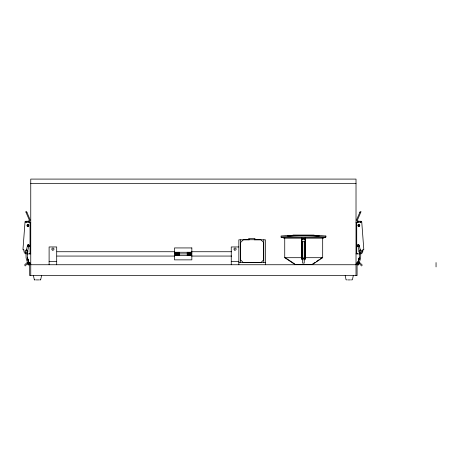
<?xml version="1.0" encoding="UTF-8"?>
<svg xmlns="http://www.w3.org/2000/svg" width="459" height="459" viewBox="0 0 459 459"><rect width="100%" height="100%" fill="white"/><g stroke="black" fill="none" stroke-linecap="round" stroke-linejoin="round"><path stroke-width="0.69" d="M318.936 236.156L319.085 235.456L325.861 236.006L325.821 237.01L322.126 236.764A232.868 232.868 0 0 0 284.787 236.764L281.092 237.01L281.057 236.006L287.833 235.456L287.977 236.156M26.496 253.879A2.484 2.484 0 0 1 24.011 251.4L23.799 249.69M28.131 264.441L28.28 263.684A0.7 0.7 0 0 0 28.286 264.682L29.284 264.688L29.284 263.684A0.7 0.7 0 0 1 29.278 264.682A0.7 0.7 0 0 1 28.286 264.682L28.165 263.833M358.697 264.183C358.703 265.686 356.786 264.103 357.372 264.539L357.991 264.895L358.697 264.183A0.7 0.7 0 0 1 357.9 264.883A0.7 0.7 0 0 1 357.309 264.005M305.539 258.188L305.264 258.876L304.024 259.559M40.65 279.783L41.597 275.584M353.304 275.584L352.42 279.783L351.324 279.91M357.848 262.571L359.271 257.826L357.882 262.582L359.271 257.826L359.403 252.157L358.095 246.644L359.414 246.139L360.814 252.014L360.648 258.044L358.927 263.822L357.653 263.254M27.586 245.542L28.085 245.037M362.971 249.69L362.753 251.4M360.275 211.324L356.918 219.092A2.129 2.129 0 0 0 358.852 222.104M361.055 211.662L357.699 219.436A1.279 1.279 0 0 0 358.852 221.255L361.032 221.255L361.738 221.909L363.821 249.627L362.96 249.891M361.646 221.749L361.032 222.104L357.435 222.104L356.723 222.816L356.723 253.173L357.435 253.879M302.475 259.765L301.724 259.215A2.915 1.606 5.4 0 1 301.523 258.17L301.947 257.694L301.947 238.175M24.367 265.216L26.777 262.806A2.329 2.329 0 0 1 30.753 264.453M25.125 265.968L27.454 263.644A1.262 1.262 0 0 1 29.686 264.453L29.686 275.584L357.079 275.584L357.079 264.453A1.262 1.262 0 0 1 359.317 263.644L361.646 265.968M27.769 245.221L27.913 245.112A0.711 0.711 0 0 1 28.951 245.909M357.968 244.802L357.435 245.726L357.968 246.644A1.061 1.061 0 0 1 357.968 244.802L358.674 244.395M322.683 238.175L322.683 257.694L312.344 264.591L295.08 264.591L284.735 257.694L284.735 238.175M312.688 263.954L315.052 262.387M316.228 261.607L319.183 259.651M320.365 258.87L322.138 257.694M27.523 257.82L27.362 252.157L28.676 246.644L27.356 246.144L25.951 252.014L26.123 258.044L27.838 263.822L29.083 263.265M28.487 263.529L29.135 263.242M28.831 263.351L29.003 263.667L28.894 263.351M26.14 212.649L26.92 212.31M29.336 253.879L30.042 253.173L30.042 222.816L29.336 222.104L25.738 222.104L25.125 221.749M319.045 235.897L314.696 235.696A233.459 233.459 0 0 0 292.222 235.696L287.833 235.886M304.024 259.937L305.264 259.243L305.539 258.555L305.373 237.636M40.581 279.892L39.554 279.91M292.859 235.18L314.3 235.209L292.859 235.215M30.753 183.422L356.018 183.422M29.336 222.672L30.753 222.672M356.018 222.672L357.435 222.672M281.057 237.636L325.861 237.636M283.651 238.175L323.767 238.175M301.919 238.72L305.04 238.72M301.924 239.259L305.12 239.259M249.329 239.805L238.846 239.805L238.846 264.74M254.223 239.805L265.405 239.805L265.405 264.74M301.867 241.704L305.12 241.704M238.846 246.959L231.256 246.959L231.256 264.74M56.985 251.733L174.403 251.733M191.587 251.733L231.686 251.733M174.489 252.272L191.839 252.272M27.133 253.879L30.753 253.879M174.489 253.896L191.839 253.896M356.018 253.879L359.632 253.879M174.489 255.525L191.839 255.525M56.985 256.065L174.403 256.065M191.587 256.065L231.686 256.065M284.735 257.694L301.947 257.694M305.034 238.175L305.034 257.694L322.683 257.694M301.5 257.964L305.298 257.964M301.5 258.778L305.298 258.778M49.107 261.487L56.698 261.487M231.256 261.487L238.846 261.487M238.846 262.571L265.405 262.571M295.326 264.344L312.097 264.344M30.753 264.74L356.018 264.74M35.446 279.91L34.35 279.783L33.404 275.584M36.25 279.91L38.745 279.91M347.159 279.91L346.063 279.783L345.174 275.584M348.02 279.91L350.458 279.91M34.58 279.91L34.293 279.783M28.452 245.037L28.774 245.221M359.845 212.31L360.625 212.649M23.805 249.891L22.95 249.627L25.027 221.909L25.738 221.255L27.913 221.255A1.279 1.279 0 0 0 29.072 219.436L25.715 211.662M302.475 259.392L301.724 258.842A2.903 1.589 5.4 0 1 301.523 258.503M28.091 244.395L28.802 244.802M285.28 257.694L294.735 263.954M305.034 257.694L305.47 258.205M362.398 265.216L359.988 262.806A2.329 2.329 0 0 0 356.018 264.453M29.135 263.569L29.491 264.183L29.135 264.797L28.424 264.797L28.074 264.183M26.496 211.324L29.846 219.092A2.129 2.129 0 0 1 27.913 222.104M359.185 245.542L359.116 245.37A0.711 0.711 0 0 0 357.813 245.909M28.888 262.582L27.5 257.826L28.865 262.594M29.296 245.45L29.192 246.253A1.061 1.061 0 0 0 29.192 245.192M436.05 262.571L436.05 266.909M356.018 275.584L356.018 179.09L30.753 179.09L30.753 275.584M325.861 236.006L325.861 236.488M318.77 235.456L318.626 235.937L314.467 235.731A224.233 224.233 0 0 0 292.446 235.731L288.286 235.937L288.143 235.456M305.264 237.636L305.264 257.883M304.231 241.509L304.231 263.116L302.619 263.116L302.619 241.509M301.724 237.636L301.724 257.86M301.523 257.809L301.523 258.17M263.782 239.805L263.782 262.571M254.9 239.724L254.9 238.364L248.789 238.364L248.789 239.724M240.47 239.805L240.47 262.571M191.024 252.272L191.024 255.525M190.961 252.272L190.961 255.525M190.772 252.272L190.772 255.525M190.468 252.272L190.468 255.525M190.078 252.272L190.078 255.525M189.619 252.272L189.619 255.525M189.125 252.272L189.125 255.525M188.638 252.272L188.638 255.525M188.179 252.272L188.179 255.525M187.788 252.272L187.788 255.525M187.484 252.272L187.484 255.525M187.232 252.272L187.232 255.525M179.096 252.272L179.096 255.525M179.033 252.272L179.033 255.525M178.844 252.272L178.844 255.525M178.545 252.272L178.545 255.525M178.149 252.272L178.149 255.525M177.69 252.272L177.69 255.525M177.203 252.272L177.203 255.525M176.709 252.272L176.709 255.525M176.25 252.272L176.25 255.525M175.86 252.272L175.86 255.525M175.556 252.272L175.556 255.525M175.367 252.272L175.367 255.525M175.304 252.272L175.304 255.525M56.698 264.74L56.698 246.959L49.107 246.959L49.107 264.74M27.81 246.523A0.924 0.924 0 0 1 27.678 245.02A0.924 0.924 0 0 1 29.135 245.41A0.924 0.924 0 0 1 28.269 246.644M27.5 250.396A1.417 1.417 0 0 1 27.207 252.628M26.496 252.817A1.417 1.417 0 0 1 25.09 251.211A1.417 1.417 0 0 1 26.863 250.029M25.911 222.46A0.711 0.711 0 0 1 26.524 222.104M358.037 246.523A0.924 0.924 0 0 1 357.699 245.261A0.924 0.924 0 0 1 358.961 244.922A0.924 0.924 0 0 1 359.299 246.185M362.421 250.155A2.484 2.484 0 0 1 360.275 253.879M359.908 250.029A1.417 1.417 0 0 1 361.64 251.033A1.417 1.417 0 0 1 360.642 252.766M359.563 252.628A1.417 1.417 0 0 1 359.271 250.396M360.24 222.104A0.711 0.711 0 0 1 360.86 222.46M359.242 258.537L357.974 262.617L359.242 258.532M27.265 224.858L27.265 226.161L28.567 226.161L28.567 224.858L27.265 224.858M358.204 224.858L358.204 226.161L359.506 226.161L359.506 224.858L358.204 224.858M243.373 239.724L240.659 242.432L240.659 259.943L243.373 262.651L260.878 262.651L263.592 259.943L263.592 242.432L260.878 239.724L243.373 239.724M191.839 247.935L174.489 247.935L174.489 259.863L191.839 259.863L191.839 247.935M28.802 262.617L27.316 257.855L28.797 262.617M234.388 249.989A1.084 1.084 0 0 0 236.127 249.271A1.084 1.084 0 0 0 234.635 248.124A1.084 1.084 0 0 0 234.388 249.989M52.24 249.989A1.084 1.084 0 0 0 53.978 249.271A1.084 1.084 0 0 0 52.487 248.124A1.084 1.084 0 0 0 52.24 249.989M27.454 226.31A0.924 0.924 0 0 0 28.837 225.507A0.924 0.924 0 0 0 27.454 224.709A0.924 0.924 0 0 0 27.454 226.31M358.393 226.31A0.924 0.924 0 0 0 359.776 225.507A0.924 0.924 0 0 0 358.393 224.709A0.924 0.924 0 0 0 358.393 226.31"/></g></svg>
